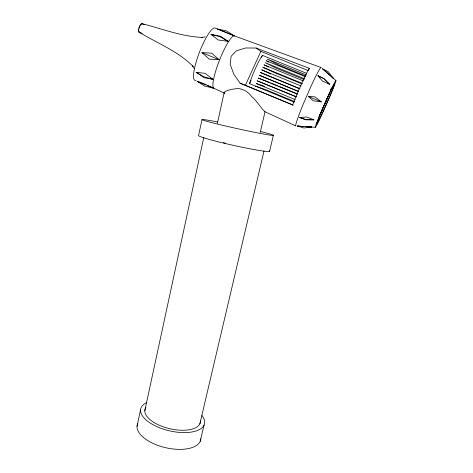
<?xml version="1.0" encoding="UTF-8"?>
<svg xmlns="http://www.w3.org/2000/svg" width="473" height="473" viewBox="0 0 473 473"><rect width="100%" height="100%" fill="white"/><g stroke="black" fill="none" stroke-linecap="round" stroke-linejoin="round"><path stroke-width="0.71" d="M201.971 119.657L198.548 135.656A36.492 2.081 12.5 0 0 237.818 146.328A36.492 2.081 12.5 0 0 269.338 150.834M137.046 426.214L140.54 409.943M144.803 410.694L203.768 137.531M217.414 123.329L224.196 92.365L225.739 91.218C229.772 89.486 234.023 88.806 238.457 88.569A14.9 11.606 37.4 0 1 251.541 96.51C256.94 100.784 260.008 107.188 265.004 111.776L260.221 132.505M199.86 423.861L264.017 150.922M200.185 441.374L204.029 425.121M269.563 151.443L273.353 135.449M308.91 69.537L309.277 68.331L256.13 48.039L245.694 47.974L236.346 50.806L231.084 56.346L230.191 64.269L233.745 74.119L240.089 83.177L292.97 105.041L240.089 83.177M292.616 105.036L294.626 99.927A31.472 2.288 -66.8 0 1 307.61 71.322L309.277 68.331M245.375 85.3L260.865 51.356L256.13 48.039M294.271 102.18L249.531 83.656L251.033 80.363M261.539 57.328L262.444 55.353L306.569 73.327M224.291 93.069L224.196 92.365M205.294 36.87L201.309 37.408L202.231 37.397C181.531 36.604 161.843 28.693 141.971 23.668L144.72 24.732M310.158 126.9L311.547 127.048L303.891 127.988L297.511 126.066L298.93 126.108M219.005 59.669L209.338 59.172L201.906 52.627L211.697 53.189L219.005 59.669L201.906 52.627M308.337 96.403L314.983 96.864L321.404 101.884L313.268 100.802L308.337 96.403L321.404 101.884M303.826 126.504L297.511 126.066L311.547 127.048M305.936 126.652L315.325 127.308M301.195 117.771L299.781 117.546L306.61 116.997L313.889 119.811L305.582 119.74L299.781 117.546L306.321 119.716L313.889 119.811L311.772 119.474M218.975 29.716L217.645 29.078L226.543 30.97L234.301 35.836L232.97 35.398M264.791 86.518L256.153 83.467L295.258 99.643M255.272 86.033L267.204 90.242L294.638 101.6M198.518 81.788L197.152 81.297L204.72 86.121L213.435 88.108L211.579 87.203M269.403 82.385L258.187 78.033L297.464 94.228M260.865 51.356L308.538 70.743M213.045 35.191L210.999 34.358L218.23 39.992L228.051 41.305L220.666 36.297L210.999 34.358L219.738 36.616L228.051 41.305L226.005 40.471M306.433 75.018L267.28 59.06L278.473 64.978L305.339 75.94M305.517 76.738L266.275 60.727L268.77 62.046M304.5 78.731L265.193 62.673L276.581 68.349L304.216 79.647M303.406 80.966L264.052 64.86L268.487 67.071M302.253 83.396L262.876 67.261L274.446 72.623L302.135 83.969M301.065 85.98L261.675 69.821L270.68 73.995M299.852 88.682L260.487 72.505L299.906 88.877M298.646 91.449L259.316 75.254L298.7 91.632M270.739 82.917L277.474 85.696M278.822 86.252L297.009 93.749M296.547 96.77L257.129 80.788L296.329 96.977M198.175 73.167L196.159 72.328L205.087 73.333L212.933 79.31L204.306 77.773L196.159 72.328L203.91 76.78L212.933 79.31L210.249 78.193M205.974 84.986L197.152 81.297L204.85 84.147L213.435 88.108L207.334 85.554M217.645 29.078L234.301 35.836L215.457 28.191A28.061 5.913 -68.9 0 0 198.897 53.715A28.061 5.913 -68.9 0 0 196.135 80.315M142.267 33.548L138.896 32.069C157.012 43.102 177.937 51.078 193.073 66.403L192.434 65.581L194.297 68.591M224.74 93.276L214.009 88.345A28.173 5.15 -68.5 0 1 219.703 59.663A28.173 5.15 -68.5 0 1 234.88 36.072L321.197 67.586A31.845 1.916 -66.6 0 0 310.27 87.895L303.441 103.664A31.845 1.916 -66.6 0 0 295.862 125.948L264.324 111.462M333.098 78.063L322.45 68.691L328.422 71.89L333.098 78.063L332.005 77.188M319.683 76.998L317.945 75.715L322.332 80.984L329.515 84.259L324.176 78.843L317.945 75.715L323.633 78.388L329.515 84.259L327.783 82.976M322.45 68.691L335.954 80.576A25.56 0.899 -66.2 0 1 320.694 116.961A25.56 0.899 -66.2 0 1 320.203 114.218A25.56 0.899 -66.2 0 1 335.954 80.576M200.416 420.538A28.421 12.883 13.2 0 1 169.405 428.621A28.421 12.883 13.2 0 1 145.932 407.519M225.479 143.189A30.987 1.768 12.5 0 1 223.333 142.675M201.947 415.584A32.761 14.852 13.2 0 1 169.417 430.82A32.761 14.852 13.2 0 1 146.394 402.754M200.848 438.737A32.584 15.538 13.2 0 1 165.077 447.57A32.584 15.538 13.2 0 1 137.738 423.595M260.629 131.541A36.669 1.242 12.4 0 1 263.053 133.954A36.669 1.242 12.4 0 1 210.207 122.211A36.669 1.242 12.4 0 1 217.414 121.939M331.13 88.758A20.717 0.769 -66.3 0 1 330.325 90.798M329.267 93.4A20.717 0.769 -66.3 0 1 320.528 113.301M320.215 113.975A20.717 0.769 -66.3 0 1 319.021 116.494M331.532 87.966A22.326 0.834 -66.3 0 1 330.337 90.976M329.835 92.205A22.326 0.834 -66.3 0 1 320.517 113.485M320.256 114.04A22.326 0.834 -66.3 0 1 319.399 115.873M249.531 83.656A22.935 3.134 -67.7 0 1 262.444 55.353M139.724 31.797A4.476 1.36 -70.5 0 1 139.003 27.818A4.476 1.36 -70.5 0 1 142.231 23.969M138.831 31.336A3.967 1.206 -70.5 0 1 138.796 29.285M139.015 28.333A3.967 1.206 -70.5 0 1 140.162 25.542M140.623 24.856A3.967 1.206 -70.5 0 1 141.794 24.147M321.338 115.288A22.332 0.786 -66.2 0 0 334.63 83.573A22.332 0.786 -66.2 0 0 320.842 113.047A22.332 0.786 -66.2 0 0 321.338 115.288"/></g></svg>
